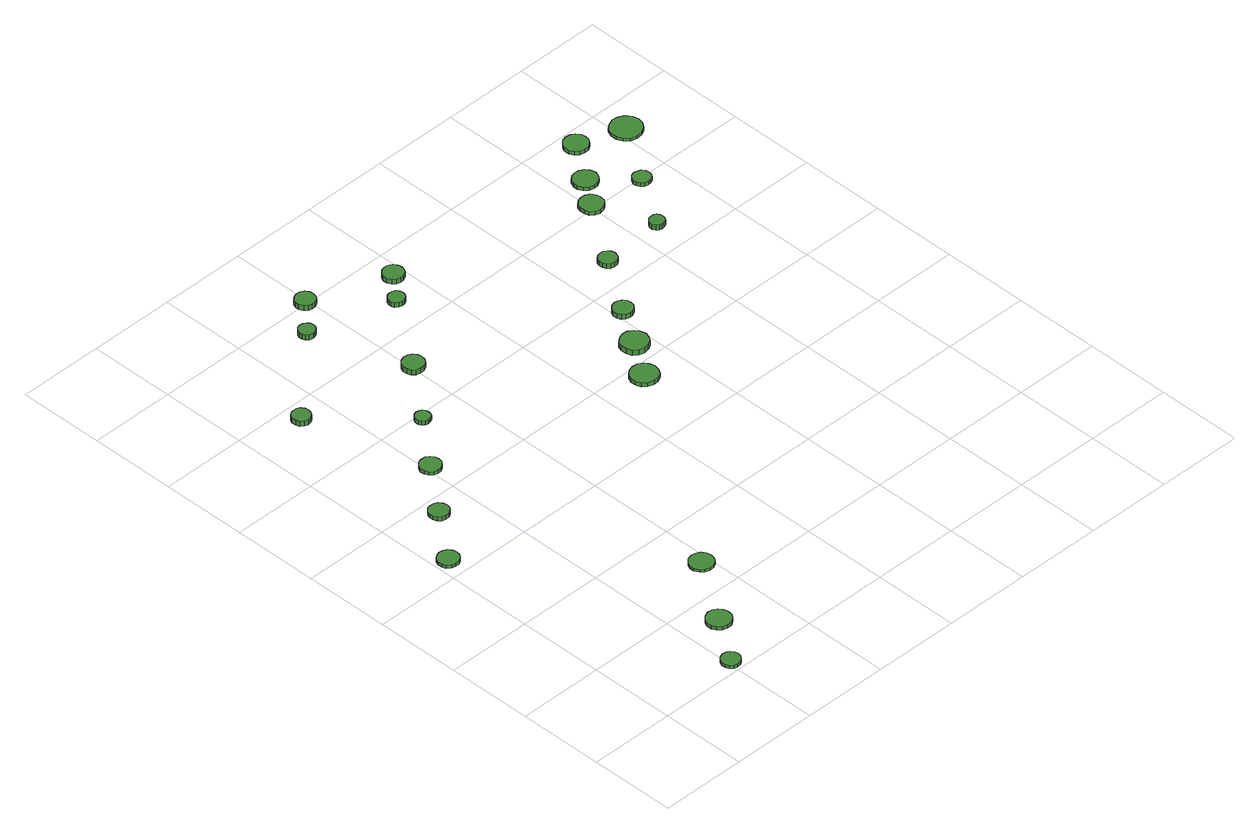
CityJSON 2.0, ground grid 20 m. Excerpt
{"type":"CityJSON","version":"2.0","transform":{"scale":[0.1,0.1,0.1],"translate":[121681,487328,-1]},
"CityObjects":{
"tree1":{"type":"SolitaryVegetationObject","attributes":{"function":"something"},"geometry":[{"type":"MultiSurface","lod":"1","boundaries":[[[0,1,2,3,4,5,6,7,8,9,10,11,12,13,14]],[[15,16,17,18,19,20,21,22,23,24,25,26,27,28,29]],[[0,29,28,1]],[[1,28,27,2]],[[2,27,26,3]],[[3,26,25,4]],[[4,25,24,5]],[[5,24,23,6]],[[6,23,22,7]],[[7,22,21,8]],[[8,21,20,9]],[[9,20,19,10]],[[10,19,18,11]],[[11,18,17,12]],[[12,17,16,13]],[[13,16,15,14]],[[14,15,29,0]]]}]},
"tree2":{"type":"SolitaryVegetationObject","attributes":{"function":"something"},"geometry":[{"type":"MultiSurface","lod":"1","boundaries":[[[30,31,32,33,34,35,36,37,38,39,40,41,42,43,44]],[[45,46,47,48,49,50,51,52,53,54,55,56,57,58,59]],[[30,59,58,31]],[[31,58,57,32]],[[32,57,56,33]],[[33,56,55,34]],[[34,55,54,35]],[[35,54,53,36]],[[36,53,52,37]],[[37,52,51,38]],[[38,51,50,39]],[[39,50,49,40]],[[40,49,48,41]],[[41,48,47,42]],[[42,47,46,43]],[[43,46,45,44]],[[44,45,59,30]]]}]},
"tree3":{"type":"SolitaryVegetationObject","attributes":{"function":"something"},"geometry":[{"type":"MultiSurface","lod":"1","boundaries":[[[60,61,62,63,64,65,66,67,68,69,70,71,72,73,74]],[[75,76,77,78,79,80,81,82,83,84,85,86,87,88,89]],[[60,89,88,61]],[[61,88,87,62]],[[62,87,86,63]],[[63,86,85,64]],[[64,85,84,65]],[[65,84,83,66]],[[66,83,82,67]],[[67,82,81,68]],[[68,81,80,69]],[[69,80,79,70]],[[70,79,78,71]],[[71,78,77,72]],[[72,77,76,73]],[[73,76,75,74]],[[74,75,89,60]]]}]},
"tree4":{"type":"SolitaryVegetationObject","attributes":{"function":"something"},"geometry":[{"type":"MultiSurface","lod":"1","boundaries":[[[90,91,92,93,94,95,96,97,98,99,100,101,102,103,104]],[[105,106,107,108,109,110,111,112,113,114,115,116,117,118,119]],[[90,119,118,91]],[[91,118,117,92]],[[92,117,116,93]],[[93,116,115,94]],[[94,115,114,95]],[[95,114,113,96]],[[96,113,112,97]],[[97,112,111,98]],[[98,111,110,99]],[[99,110,109,100]],[[100,109,108,101]],[[101,108,107,102]],[[102,107,106,103]],[[103,106,105,104]],[[104,105,119,90]]]}]},
"tree5":{"type":"SolitaryVegetationObject","attributes":{"function":"something"},"geometry":[{"type":"MultiSurface","lod":"1","boundaries":[[[120,121,122,123,124,125,126,127,128,129,130,131,132,133,134]],[[135,136,137,138,139,140,141,142,143,144,145,146,147,148,149]],[[120,149,148,121]],[[121,148,147,122]],[[122,147,146,123]],[[123,146,145,124]],[[124,145,144,125]],[[125,144,143,126]],[[126,143,142,127]],[[127,142,141,128]],[[128,141,140,129]],[[129,140,139,130]],[[130,139,138,131]],[[131,138,137,132]],[[132,137,136,133]],[[133,136,135,134]],[[134,135,149,120]]]}]},
"tree6":{"type":"SolitaryVegetationObject","attributes":{"function":"something"},"geometry":[{"type":"MultiSurface","lod":"1","boundaries":[[[150,151,152,153,154,155,156,157,158,159,160,161,162,163,164]],[[165,166,167,168,169,170,171,172,173,174,175,176,177,178,179]],[[150,179,178,151]],[[151,178,177,152]],[[152,177,176,153]],[[153,176,175,154]],[[154,175,174,155]],[[155,174,173,156]],[[156,173,172,157]],[[157,172,171,158]],[[158,171,170,159]],[[159,170,169,160]],[[160,169,168,161]],[[161,168,167,162]],[[162,167,166,163]],[[163,166,165,164]],[[164,165,179,150]]]}]},
"tree7":{"type":"SolitaryVegetationObject","attributes":{"function":"something"},"geometry":[{"type":"MultiSurface","lod":"1","boundaries":[[[180,181,182,183,184,185,186,187,188,189,190,191,192,193,194]],[[195,196,197,198,199,200,201,202,203,204,205,206,207,208,209]],[[180,209,208,181]],[[181,208,207,182]],[[182,207,206,183]],[[183,206,205,184]],[[184,205,204,185]],[[185,204,203,186]],[[186,203,202,187]],[[187,202,201,188]],[[188,201,200,189]],[[189,200,199,190]],[[190,199,198,191]],[[191,198,197,192]],[[192,197,196,193]],[[193,196,195,194]],[[194,195,209,180]]]}]},
"tree8":{"type":"SolitaryVegetationObject","attributes":{"function":"something"},"geometry":[{"type":"MultiSurface","lod":"1","boundaries":[[[210,211,212,213,214,215,216,217,218,219,220,221,222,223,224]],[[225,226,227,228,229,230,231,232,233,234,235,236,237,238,239]],[[210,239,238,211]],[[211,238,237,212]],[[212,237,236,213]],[[213,236,235,214]],[[214,235,234,215]],[[215,234,233,216]],[[216,233,232,217]],[[217,232,231,218]],[[218,231,230,219]],[[219,230,229,220]],[[220,229,228,221]],[[221,228,227,222]],[[222,227,226,223]],[[223,226,225,224]],[[224,225,239,210]]]}]},
"tree9":{"type":"SolitaryVegetationObject","attributes":{"function":"something"},"geometry":[{"type":"MultiSurface","lod":"1","boundaries":[[[240,241,242,243,244,245,246,247,248,249,250,251,252,253,254]],[[255,256,257,258,259,260,261,262,263,264,265,266,267,268,269]],[[240,269,268,241]],[[241,268,267,242]],[[242,267,266,243]],[[243,266,265,244]],[[244,265,264,245]],[[245,264,263,246]],[[246,263,262,247]],[[247,262,261,248]],[[248,261,260,249]],[[249,260,259,250]],[[250,259,258,251]],[[251,258,257,252]],[[252,257,256,253]],[[253,256,255,254]],[[254,255,269,240]]]}]},
"tree10":{"type":"SolitaryVegetationObject","attributes":{"function":"something"},"geometry":[{"type":"MultiSurface","lod":"1","boundaries":[[[270,271,272,273,274,275,276,277,278,279,280,281,282,283,284]],[[285,286,287,288,289,290,291,292,293,294,295,296,297,298,299]],[[270,299,298,271]],[[271,298,297,272]],[[272,297,296,273]],[[273,296,295,274]],[[274,295,294,275]],[[275,294,293,276]],[[276,293,292,277]],[[277,292,291,278]],[[278,291,290,279]],[[279,290,289,280]],[[280,289,288,281]],[[281,288,287,282]],[[282,287,286,283]],[[283,286,285,284]],[[284,285,299,270]]]}]},
"tree11":{"type":"SolitaryVegetationObject","attributes":{"function":"something"},"geometry":[{"type":"MultiSurface","lod":"1","boundaries":[[[300,301,302,303,304,305,306,307,308,309,310,311,312,313,314]],[[315,316,317,318,319,320,321,322,323,324,325,326,327,328,329]],[[300,329,328,301]],[[301,328,327,302]],[[302,327,326,303]],[[303,326,325,304]],[[304,325,324,305]],[[305,324,323,306]],[[306,323,322,307]],[[307,322,321,308]],[[308,321,320,309]],[[309,320,319,310]],[[310,319,318,311]],[[311,318,317,312]],[[312,317,316,313]],[[313,316,315,314]],[[314,315,329,300]]]}]},
"tree12":{"type":"SolitaryVegetationObject","attributes":{"function":"something"},"geometry":[{"type":"MultiSurface","lod":"1","boundaries":[[[330,331,332,333,334,335,336,337,338,339,340,341,342,343,344]],[[345,346,347,348,349,350,351,352,353,354,355,356,357,358,359]],[[330,359,358,331]],[[331,358,357,332]],[[332,357,356,333]],[[333,356,355,334]],[[334,355,354,335]],[[335,354,353,336]],[[336,353,352,337]],[[337,352,351,338]],[[338,351,350,339]],[[339,350,349,340]],[[340,349,348,341]],[[341,348,347,342]],[[342,347,346,343]],[[343,346,345,344]],[[344,345,359,330]]]}]},
"tree13":{"type":"SolitaryVegetationObject","attributes":{"function":"something"},"geometry":[{"type":"MultiSurface","lod":"1","boundaries":[[[360,361,362,363,364,365,366,367,368,369,370,371,372,373,374]],[[375,376,377,378,379,380,381,382,383,384,385,386,387,388,389]],[[360,389,388,361]],[[361,388,387,362]],[[362,387,386,363]],[[363,386,385,364]],[[364,385,384,365]],[[365,384,383,366]],[[366,383,382,367]],[[367,382,381,368]],[[368,381,380,369]],[[369,380,379,370]],[[370,379,378,371]],[[371,378,377,372]],[[372,377,376,373]],[[373,376,375,374]],[[374,375,389,360]]]}]},
"tree14":{"type":"SolitaryVegetationObject","attributes":{"function":"something"},"geometry":[{"type":"MultiSurface","lod":"1","boundaries":[[[390,391,392,393,394,395,396,397,398,399,400,401,402,403,404]],[[405,406,407,408,409,410,411,412,413,414,415,416,417,418,419]],[[390,419,418,391]],[[391,418,417,392]],[[392,417,416,393]],[[393,416,415,394]],[[394,415,414,395]],[[395,414,413,396]],[[396,413,412,397]],[[397,412,411,398]],[[398,411,410,399]],[[399,410,409,400]],[[400,409,408,401]],[[401,408,407,402]],[[402,407,406,403]],[[403,406,405,404]],[[404,405,419,390]]]}]},
"tree15":{"type":"SolitaryVegetationObject","attributes":{"function":"something"},"geometry":[{"type":"MultiSurface","lod":"1","boundaries":[[[420,421,422,423,424,425,426,427,428,429,430,431,432,433,434]],[[435,436,437,438,439,440,441,442,443,444,445,446,447,448,449]],[[420,449,448,421]],[[421,448,447,422]],[[422,447,446,423]],[[423,446,445,424]],[[424,445,444,425]],[[425,444,443,426]],[[426,443,442,427]],[[427,442,441,428]],[[428,441,440,429]],[[429,440,439,430]],[[430,439,438,431]],[[431,438,437,432]],[[432,437,436,433]],[[433,436,435,434]],[[434,435,449,420]]]}]},
"tree16":{"type":"SolitaryVegetationObject","attributes":{"function":"something"},"geometry":[{"type":"MultiSurface","lod":"1","boundaries":[[[450,451,452,453,454,455,456,457,458,459,460,461,462,463,464]],[[465,466,467,468,469,470,471,472,473,474,475,476,477,478,479]],[[450,479,478,451]],[[451,478,477,452]],[[452,477,476,453]],[[453,476,475,454]],[[454,475,474,455]],[[455,474,473,456]],[[456,473,472,457]],[[457,472,471,458]],[[458,471,470,459]],[[459,470,469,460]],[[460,469,468,461]],[[461,468,467,462]],[[462,467,466,463]],[[463,466,465,464]],[[464,465,479,450]]]}]},
"tree17":{"type":"SolitaryVegetationObject","attributes":{"function":"something"},"geometry":[{"type":"MultiSurface","lod":"1","boundaries":[[[480,481,482,483,484,485,486,487,488,489,490,491,492,493,494]],[[495,496,497,498,499,500,501,502,503,504,505,506,507,508,509]],[[480,509,508,481]],[[481,508,507,482]],[[482,507,506,483]],[[483,506,505,484]],[[484,505,504,485]],[[485,504,503,486]],[[486,503,502,487]],[[487,502,501,488]],[[488,501,500,489]],[[489,500,499,490]],[[490,499,498,491]],[[491,498,497,492]],[[492,497,496,493]],[[493,496,495,494]],[[494,495,509,480]]]}]},
"tree18":{"type":"SolitaryVegetationObject","attributes":{"function":"something"},"geometry":[{"type":"MultiSurface","lod":"1","boundaries":[[[510,511,512,513,514,515,516,517,518,519,520,521,522,523,524]],[[525,526,527,528,529,530,531,532,533,534,535,536,537,538,539]],[[510,539,538,511]],[[511,538,537,512]],[[512,537,536,513]],[[513,536,535,514]],[[514,535,534,515]],[[515,534,533,516]],[[516,533,532,517]],[[517,532,531,518]],[[518,531,530,519]],[[519,530,529,520]],[[520,529,528,521]],[[521,528,527,522]],[[522,527,526,523]],[[523,526,525,524]],[[524,525,539,510]]]}]},
"tree19":{"type":"SolitaryVegetationObject","attributes":{"function":"something"},"geometry":[{"type":"MultiSurface","lod":"1","boundaries":[[[540,541,542,543,544,545,546,547,548,549,550,551,552,553,554]],[[555,556,557,558,559,560,561,562,563,564,565,566,567,568,569]],[[540,569,568,541]],[[541,568,567,542]],[[542,567,566,543]],[[543,566,565,544]],[[544,565,564,545]],[[545,564,563,546]],[[546,563,562,547]],[[547,562,561,548]],[[548,561,560,549]],[[549,560,559,550]],[[550,559,558,551]],[[551,558,557,552]],[[552,557,556,553]],[[553,556,555,554]],[[554,555,569,540]]]}]},
"tree20":{"type":"SolitaryVegetationObject","attributes":{"function":"something"},"geometry":[{"type":"MultiSurface","lod":"1","boundaries":[[[570,571,572,573,574,575,576,577,578,579,580,581,582,583,584]],[[585,586,587,588,589,590,591,592,593,594,595,596,597,598,599]],[[570,599,598,571]],[[571,598,597,572]],[[572,597,596,573]],[[573,596,595,574]],[[574,595,594,575]],[[575,594,593,576]],[[576,593,592,577]],[[577,592,591,578]],[[578,591,590,579]],[[579,590,589,580]],[[580,589,588,581]],[[581,588,587,582]],[[582,587,586,583]],[[583,586,585,584]],[[584,585,599,570]]]}]},
"tree21":{"type":"SolitaryVegetationObject","attributes":{"function":"something"},"geometry":[{"type":"MultiSurface","lod":"1","boundaries":[[[600,601,602,603,604,605,606,607,608,609,610,611,612,613,614]],[[615,616,617,618,619,620,621,622,623,624,625,626,627,628,629]],[[600,629,628,601]],[[601,628,627,602]],[[602,627,626,603]],[[603,626,625,604]],[[604,625,624,605]],[[605,624,623,606]],[[606,623,622,607]],[[607,622,621,608]],[[608,621,620,609]],[[609,620,619,610]],[[610,619,618,611]],[[611,618,617,612]],[[612,617,616,613]],[[613,616,615,614]],[[614,615,629,600]]]}]},
"tree22":{"type":"SolitaryVegetationObject","attributes":{"function":"something"},"geometry":[{"type":"MultiSurface","lod":"1","boundaries":[[[630,631,632,633,634,635,636,637,638,639,640,641,642,643,644]],[[645,646,647,648,649,650,651,652,653,654,655,656,657,658,659]],[[630,659,658,631]],[[631,658,657,632]],[[632,657,656,633]],[[633,656,655,634]],[[634,655,654,635]],[[635,654,653,636]],[[636,653,652,637]],[[637,652,651,638]],[[638,651,650,639]],[[639,650,649,640]],[[640,649,648,641]],[[641,648,647,642]],[[642,647,646,643]],[[643,646,645,644]],[[644,645,659,630]]]}]},
"tree23":{"type":"SolitaryVegetationObject","attributes":{"function":"something"},"geometry":[{"type":"MultiSurface","lod":"1","boundaries":[[[660,661,662,663,664,665,666,667,668,669,670,671,672,673,674]],[[675,676,677,678,679,680,681,682,683,684,685,686,687,688,689]],[[660,689,688,661]],[[661,688,687,662]],[[662,687,686,663]],[[663,686,685,664]],[[664,685,684,665]],[[665,684,683,666]],[[666,683,682,667]],[[667,682,681,668]],[[668,681,680,669]],[[669,680,679,670]],[[670,679,678,671]],[[671,678,677,672]],[[672,677,676,673]],[[673,676,675,674]],[[674,675,689,660]]]}]}
},
"vertices":[
[229,29,14],[228,37,14],[222,45,14],[215,49,14],[206,50,14],[197,47,14],[191,41,14],[187,33,14],[187,24,14],[191,16,14],[197,10,14],[206,7,14],[215,8,14],[222,13,14],[228,20,14],[228,20,6],[222,13,6],[215,8,6],[206,7,6],[197,10,6],[191,16,6],[187,24,6],[187,33,6],[191,41,6],[197,47,6],[206,50,6],[215,49,6],[222,45,6],[228,37,6],[229,29,6],
[54,643,17],[52,653,17],[46,661,17],[37,666,17],[27,667,17],[18,664,17],[10,657,17],[6,648,17],[6,638,17],[10,629,17],[18,622,17],[27,619,17],[37,620,17],[46,625,17],[52,633,17],[52,633,9],[46,625,9],[37,620,9],[27,619,9],[18,622,9],[10,629,9],[6,638,9],[6,648,9],[10,657,9],[18,664,9],[27,667,9],[37,666,9],[46,661,9],[52,653,9],[54,643,9],
[307,133,14],[305,144,14],[298,154,14],[288,160,14],[277,161,14],[265,157,14],[257,149,14],[252,139,14],[252,127,14],[257,116,14],[265,109,14],[277,105,14],[288,106,14],[298,112,14],[305,121,14],[305,121,6],[298,112,6],[288,106,6],[277,105,6],[265,109,6],[257,116,6],[252,127,6],[252,139,6],[257,149,6],[265,157,6],[277,161,6],[288,160,6],[298,154,6],[305,144,6],[307,133,6],
[142,758,18],[140,767,18],[135,775,18],[127,779,18],[117,780,18],[108,778,18],[101,771,18],[98,763,18],[98,754,18],[101,745,18],[108,739,18],[117,736,18],[127,737,18],[135,742,18],[140,749,18],[140,749,8],[135,742,8],[127,737,8],[117,736,8],[108,739,8],[101,745,8],[98,754,8],[98,763,8],[101,771,8],[108,778,8],[117,780,8],[127,779,8],[135,775,8],[140,767,8],[142,758,8],
[407,281,13],[405,292,13],[398,302,13],[388,307,13],[377,309,13],[366,305,13],[358,297,13],[353,287,13],[353,276,13],[358,265,13],[366,258,13],[377,254,13],[388,255,13],[398,261,13],[405,270,13],[405,270,7],[398,261,7],[388,255,7],[377,254,7],[366,258,7],[358,265,7],[353,276,7],[353,287,7],[358,297,7],[366,305,7],[377,309,7],[388,307,7],[398,302,7],[405,292,7],[407,281,7],
[232,870,17],[230,880,17],[224,888,17],[216,893,17],[206,894,17],[196,891,17],[189,884,17],[185,875,17],[185,865,17],[189,856,17],[196,849,17],[206,846,17],[216,847,17],[224,852,17],[230,860,17],[230,860,8],[224,852,8],[216,847,8],[206,846,8],[196,849,8],[189,856,8],[185,865,8],[185,875,8],[189,884,8],[196,891,8],[206,894,8],[216,893,8],[224,888,8],[230,880,8],[232,870,8],
[152,1155,22],[150,1164,22],[145,1171,22],[138,1175,22],[129,1176,22],[121,1174,22],[114,1168,22],[111,1160,22],[111,1151,22],[114,1143,22],[121,1137,22],[129,1134,22],[138,1135,22],[145,1140,22],[150,1147,22],[150,1147,9],[145,1140,9],[138,1135,9],[129,1134,9],[121,1137,9],[114,1143,9],[111,1151,9],[111,1160,9],[114,1168,9],[121,1174,9],[129,1176,9],[138,1175,9],[145,1171,9],[150,1164,9],[152,1155,9],
[319,985,18],[318,992,18],[314,998,18],[308,1001,18],[300,1002,18],[294,1000,18],[288,995,18],[285,989,18],[285,981,18],[288,975,18],[294,970,18],[300,968,18],[308,969,18],[314,972,18],[318,978,18],[318,978,8],[314,972,8],[308,969,8],[300,968,8],[294,970,8],[288,975,8],[285,981,8],[285,989,8],[288,995,8],[294,1000,8],[300,1002,8],[308,1001,8],[314,998,8],[318,992,8],[319,985,8],
[338,1327,29],[337,1334,29],[332,1340,29],[325,1344,29],[318,1345,29],[310,1343,29],[304,1337,29],[301,1330,29],[301,1323,29],[304,1316,29],[310,1310,29],[318,1308,29],[325,1309,29],[332,1313,29],[337,1319,29],[337,1319,16],[332,1313,16],[325,1309,16],[318,1308,16],[310,1310,16],[304,1316,16],[301,1323,16],[301,1330,16],[304,1337,16],[310,1343,16],[318,1345,16],[325,1344,16],[332,1340,16],[337,1334,16],[338,1327,16],
[425,1109,24],[423,1119,24],[417,1127,24],[408,1132,24],[398,1133,24],[388,1130,24],[381,1123,24],[377,1114,24],[377,1104,24],[381,1095,24],[388,1088,24],[398,1085,24],[408,1086,24],[417,1091,24],[423,1099,24],[423,1099,11],[417,1091,11],[408,1086,11],[398,1085,11],[388,1088,11],[381,1095,11],[377,1104,11],[377,1114,11],[381,1123,11],[388,1130,11],[398,1133,11],[408,1132,11],[417,1127,11],[423,1119,11],[425,1109,11],
[409,1397,26],[407,1406,26],[401,1414,26],[393,1419,26],[384,1420,26],[375,1417,26],[368,1411,26],[364,1402,26],[364,1393,26],[368,1384,26],[375,1378,26],[384,1375,26],[393,1376,26],[401,1380,26],[407,1388,26],[407,1388,13],[401,1380,13],[393,1376,13],[384,1375,13],[375,1378,13],[368,1384,13],[364,1393,13],[364,1402,13],[368,1411,13],[375,1417,13],[384,1420,13],[393,1419,13],[401,1414,13],[407,1406,13],[409,1397,13],
[538,1274,24],[536,1282,24],[532,1288,24],[525,1292,24],[517,1292,24],[510,1290,24],[504,1285,24],[501,1278,24],[501,1270,24],[504,1263,24],[510,1258,24],[517,1256,24],[525,1256,24],[532,1260,24],[536,1266,24],[536,1266,12],[532,1260,12],[525,1256,12],[517,1256,12],[510,1258,12],[504,1263,12],[501,1270,12],[501,1278,12],[504,1285,12],[510,1290,12],[517,1292,12],[525,1292,12],[532,1288,12],[536,1282,12],[538,1274,12],
[737,765,17],[734,778,17],[727,788,17],[716,795,17],[703,796,17],[690,792,17],[681,784,17],[676,772,17],[676,759,17],[681,747,17],[690,739,17],[703,735,17],[716,736,17],[727,742,17],[734,753,17],[734,753,7],[727,742,7],[716,736,7],[703,735,7],[690,739,7],[681,747,7],[676,759,7],[676,772,7],[681,784,7],[690,792,7],[703,796,7],[716,795,7],[727,788,7],[734,778,7],[737,765,7],
[596,1336,19],[594,1345,19],[589,1353,19],[580,1358,19],[570,1359,19],[561,1356,19],[554,1350,19],[550,1341,19],[550,1331,19],[554,1322,19],[561,1316,19],[570,1313,19],[580,1314,19],[589,1319,19],[594,1326,19],[594,1326,7],[589,1319,7],[580,1314,7],[570,1313,7],[561,1316,7],[554,1322,7],[550,1331,7],[550,1341,7],[554,1350,7],[561,1356,7],[570,1359,7],[580,1358,7],[589,1353,7],[594,1345,7],[596,1336,7],
[792,847,20],[789,860,20],[782,870,20],[771,877,20],[758,878,20],[746,874,20],[736,866,20],[731,854,20],[731,841,20],[736,829,20],[746,820,20],[758,816,20],[771,818,20],[782,824,20],[789,835,20],[789,835,7],[782,824,7],[771,818,7],[758,816,7],[746,820,7],[736,829,7],[731,841,7],[731,854,7],[736,866,7],[746,874,7],[758,878,7],[771,877,7],[782,870,7],[789,860,7],[792,847,7],
[836,932,24],[834,941,24],[828,948,24],[820,953,24],[811,954,24],[802,951,24],[795,945,24],[791,936,24],[791,927,24],[795,918,24],[802,912,24],[811,909,24],[820,910,24],[828,915,24],[834,922,24],[834,922,12],[828,915,12],[820,910,12],[811,909,12],[802,912,12],[795,918,12],[791,927,12],[791,936,12],[795,945,12],[802,951,12],[811,954,12],[820,953,12],[828,948,12],[834,941,12],[836,932,12],
[921,1060,25],[919,1068,25],[914,1075,25],[906,1080,25],[898,1080,25],[890,1078,25],[883,1072,25],[880,1064,25],[880,1056,25],[883,1048,25],[890,1042,25],[898,1040,25],[906,1040,25],[914,1045,25],[919,1052,25],[919,1052,13],[914,1045,13],[906,1040,13],[898,1040,13],[890,1042,13],[883,1048,13],[880,1056,13],[880,1064,13],[883,1072,13],[890,1078,13],[898,1080,13],[906,1080,13],[914,1075,13],[919,1068,13],[921,1060,13],
[1030,1208,16],[1028,1219,16],[1021,1229,16],[1012,1234,16],[1000,1235,16],[990,1232,16],[981,1224,16],[977,1214,16],[977,1203,16],[981,1192,16],[990,1185,16],[1000,1181,16],[1012,1183,16],[1021,1188,16],[1028,1197,16],[1028,1197,7],[1021,1188,7],[1012,1183,7],[1000,1181,7],[990,1185,7],[981,1192,7],[977,1203,7],[977,1214,7],[981,1224,7],[990,1232,7],[1000,1235,7],[1012,1234,7],[1021,1229,7],[1028,1219,7],[1030,1208,7],
[1070,1075,22],[1069,1081,22],[1065,1087,22],[1059,1091,22],[1052,1091,22],[1045,1089,22],[1040,1084,22],[1037,1078,22],[1037,1071,22],[1040,1065,22],[1045,1060,22],[1052,1058,22],[1059,1059,22],[1065,1062,22],[1069,1068,22],[1069,1068,9],[1065,1062,9],[1059,1059,9],[1052,1058,9],[1045,1060,9],[1040,1065,9],[1037,1071,9],[1037,1078,9],[1040,1084,9],[1045,1089,9],[1052,1091,9],[1059,1091,9],[1065,1087,9],[1069,1081,9],[1070,1075,9],
[1077,1270,15],[1074,1282,15],[1067,1291,15],[1057,1297,15],[1046,1298,15],[1035,1295,15],[1026,1287,15],[1021,1276,15],[1021,1265,15],[1026,1254,15],[1035,1246,15],[1046,1243,15],[1057,1244,15],[1067,1250,15],[1074,1259,15],[1074,1259,7],[1067,1250,7],[1057,1244,7],[1046,1243,7],[1035,1246,7],[1026,1254,7],[1021,1265,7],[1021,1276,7],[1026,1287,7],[1035,1295,7],[1046,1298,7],[1057,1297,7],[1067,1291,7],[1074,1282,7],[1077,1270,7],
[1151,1194,16],[1150,1202,16],[1145,1209,16],[1137,1213,16],[1129,1214,16],[1121,1212,16],[1115,1206,16],[1111,1198,16],[1111,1190,16],[1115,1182,16],[1121,1177,16],[1129,1174,16],[1137,1175,16],[1145,1179,16],[1150,1186,16],[1150,1186,7],[1145,1179,7],[1137,1175,7],[1129,1174,7],[1121,1177,7],[1115,1182,7],[1111,1190,7],[1111,1198,7],[1115,1206,7],[1121,1212,7],[1129,1214,7],[1137,1213,7],[1145,1209,7],[1150,1202,7],[1151,1194,7],
[1140,1360,16],[1138,1371,16],[1131,1380,16],[1122,1386,16],[1110,1387,16],[1099,1384,16],[1091,1376,16],[1086,1366,16],[1086,1354,16],[1091,1344,16],[1099,1336,16],[1110,1333,16],[1122,1334,16],[1131,1340,16],[1138,1349,16],[1138,1349,7],[1131,1340,7],[1122,1334,7],[1110,1333,7],[1099,1336,7],[1091,1344,7],[1086,1354,7],[1086,1366,7],[1091,1376,7],[1099,1384,7],[1110,1387,7],[1122,1386,7],[1131,1380,7],[1138,1371,7],[1140,1360,7],
[1254,1325,14],[1251,1339,14],[1242,1351,14],[1229,1358,14],[1215,1360,14],[1201,1355,14],[1190,1346,14],[1184,1332,14],[1184,1318,14],[1190,1304,14],[1201,1294,14],[1215,1290,14],[1229,1292,14],[1242,1299,14],[1251,1311,14],[1251,1311,7],[1242,1299,7],[1229,1292,7],[1215,1290,7],[1201,1294,7],[1190,1304,7],[1184,1318,7],[1184,1332,7],[1190,1346,7],[1201,1355,7],[1215,1360,7],[1229,1358,7],[1242,1351,7],[1251,1339,7],[1254,1325,7]
]}
